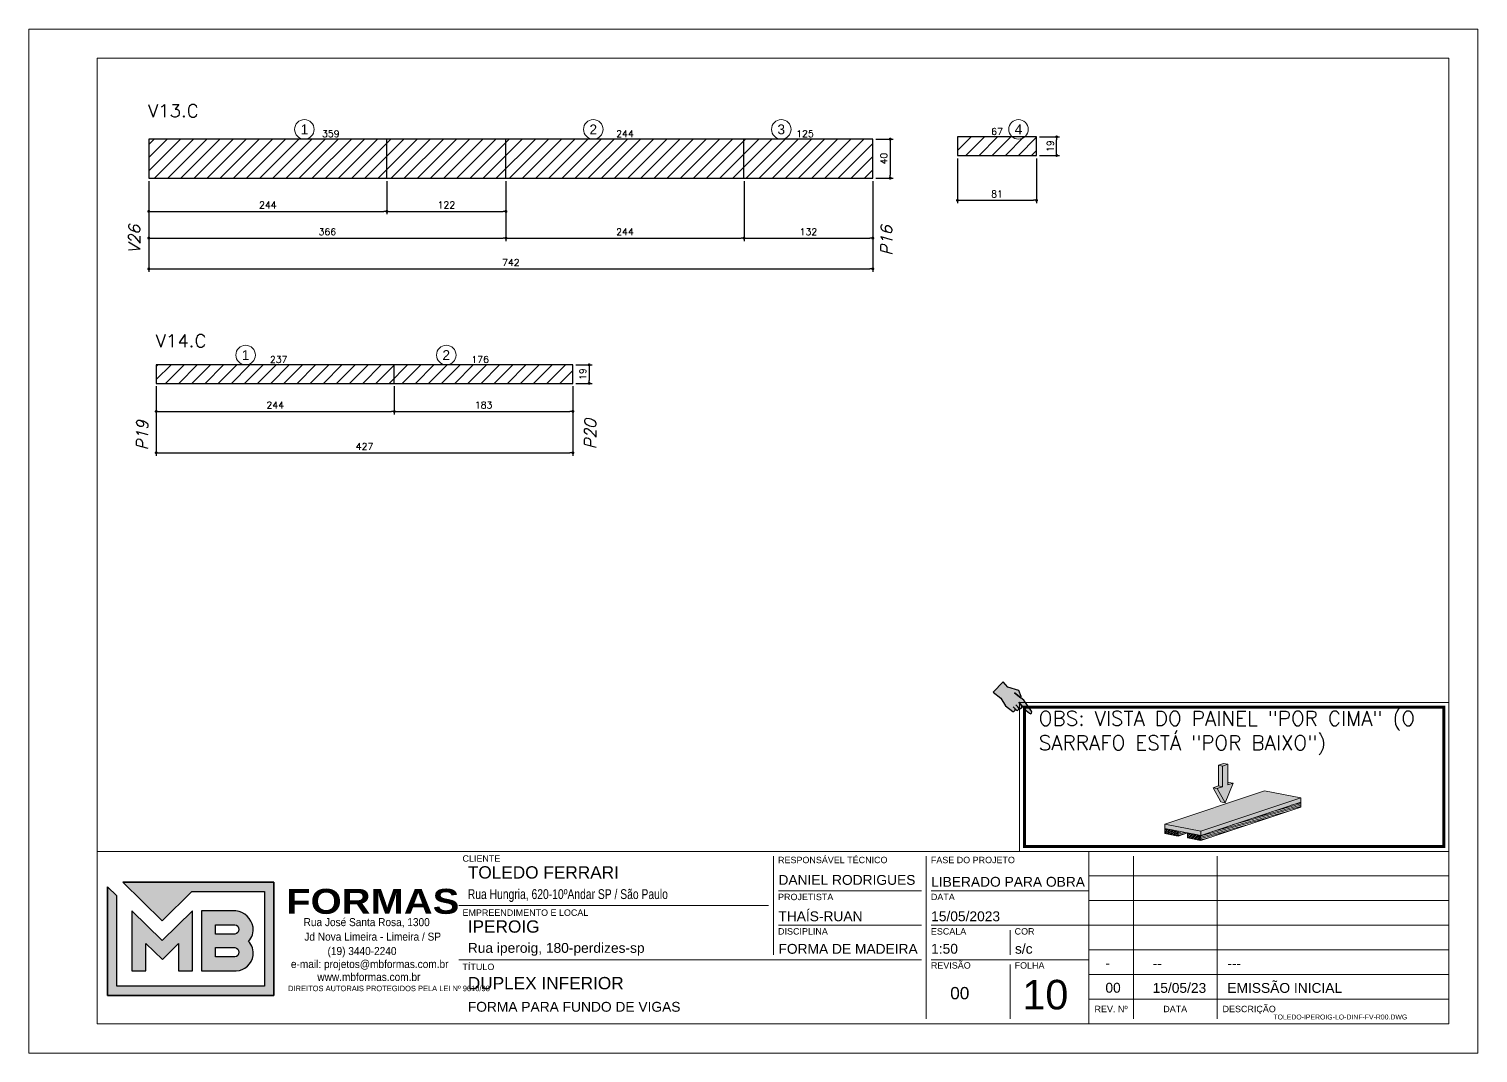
# Model space of a CAD drawing. Extents: x -20676 to 4767, y -817 to 14270.
# Drawn here: x -17506 to -16021, y 6382 to 7432 of the extents above; entities that cross this region are included whole.
import ezdxf
from ezdxf.enums import TextEntityAlignment as Align
from ezdxf.lldxf.tags import DXFTag

# ---------------------------------------------------------------- set-up
doc = ezdxf.new("R2010")
doc.units = 0
doc.header["$PDMODE"] = 2
doc.header["$PDSIZE"] = 10
doc.linetypes.add('CABLIN', pattern=[0.35, 0.25, -0.1])
doc.layers.get('0').update_dxf_attribs({"lineweight": 13})
doc.layers.get('Defpoints').update_dxf_attribs({"lineweight": 13})
for name, color, linetype, lineweight in [('contorno de painel', 7, 'Continuous', 13), ('cotas', 4, 'Continuous', 13), ('FOLHA MB', 7, 'Continuous', 13), ('HACHURACONCRETO', 7, 'Continuous', 13), ('REAPROVEITAMENTO', 1, 'Continuous', 13), ('Romaneio', 1, 'Continuous', 13), ('texto de viga', 7, 'Continuous', 13)]:
    doc.layers.add(name, color=color, linetype=linetype, lineweight=lineweight)
for name, color, linetype in [('Cota Sarrafo', 180, 'Continuous'), ('MB_LOGO', 254, 'Continuous'), ('Painéis', 200, 'Continuous'), ('REGUA-80', 111, 'Continuous'), ('TEXTO_GERAL', 7, 'Continuous'), ('va165-sec', 5, 'DASHED')]:
    doc.layers.add(name, color=color, linetype=linetype)
doc.styles.add('ARIAL', font='arial.ttf', dxfattribs={"oblique": 15, "height": 25})
doc.styles.add('MB_C01', font='arial.ttf', dxfattribs={"height": 1.3})
doc.styles.add('MB_C02', font='arial.ttf', dxfattribs={"height": 2})
doc.styles.add('MB_C03', font='arial.ttf', dxfattribs={"height": 2.5})
doc.styles.add('MB_C04', font='arial.ttf', dxfattribs={"height": 6})
doc.styles.add('MB_LOGO', font='ariblk.ttf', dxfattribs={"height": 75})
doc.styles.add('MB_TEXT', font='ARIALN.TTF', dxfattribs={"height": 10})
doc.styles.add('REGUA-120', font='ROMANS.shx', dxfattribs={"height": 15})
doc.styles.add('ROMANS', font='romans.shx')
tags = doc.linetypes.add('DASHED', pattern=[0.75, 0.5, -0.25]).pattern_tags.tags
tags[6:7] = [DXFTag(74, 4), DXFTag(75, 0), DXFTag(340, '0'), DXFTag(46, 1.0), DXFTag(50, 0.0), DXFTag(44, 0.0), DXFTag(45, 0.0)]
tags[4:5] = [DXFTag(74, 4), DXFTag(75, 0), DXFTag(340, '0'), DXFTag(46, 1.0), DXFTag(50, 0.0), DXFTag(44, 0.0), DXFTag(45, 0.0)]
doc.dimstyles.new('PAINEL', dxfattribs={"dimtxt": 7, "dimasz": 3, "dimexe": 3, "dimexo": 3, "dimgap": 3, "dimtad": 1, "dimdec": 1, "dimzin": 12, "dimdsep": 46, "dimtxsty": 'ROMANS', "dimblk": 'DOT', "dimcen": 0, "dimclrd": 4, "dimclre": 4, "dimclrt": 240, "dimadec": 1, "dimazin": 3, "dimtfac": 1, "dimtdec": 1, "dimtmove": 0, "dimatfit": 3, "dimfxl": 0, "dimtolj": 1, "dimtzin": 12, "dimarcsym": 0})
doc.dimstyles.new('projeto2', dxfattribs={"dimtxt": 7, "dimasz": 5, "dimexe": 1.25, "dimexo": 2.5, "dimgap": 2, "dimtad": 1, "dimdec": 1, "dimdsep": 46, "dimtxsty": 'ROMANS', "dimblk": 'OBLIQUE', "dimcen": 10, "dimdle": 1, "dimse1": 1, "dimse2": 1, "dimsd1": 1, "dimsd2": 1, "dimclrd": 256, "dimclre": 256, "dimclrt": 3, "dimadec": 0, "dimazin": 0, "dimtfac": 1, "dimtdec": 1, "dimtmove": 0, "dimatfit": 3, "dimldrblk": 'OBLIQUE', "dimfxl": 0, "dimlwd": -1, "dimlwe": -1, "dimarcsym": 0})

# ---------------------------------------------------------------- blocks, each defined once
blk = doc.blocks.new('LOGO2')
at = {"layer": 'MB_LOGO', "linetype": 'Continuous'}
h = blk.add_hatch(color=256, dxfattribs=at)
h.dxf.hatch_style = 1
h.set_gradient(color1=(242, 132, 69), color2=(247, 180, 141), rotation=90, tint=1)
h.paths.add_polyline_path([(7.48, 9.64), (10.45, 12.57), (17.71, 12.57), (17.71, 3.12), (2.97, 3.12), (2.97, 12.14), (2.04, 13.06), (2.04, 2.19), (18.64, 2.19), (18.64, 13.5), (3.56, 13.5)])
h = blk.add_hatch(color=256, dxfattribs=at)
h.dxf.hatch_style = 1
h.set_gradient(color1=(242, 132, 69), color2=(247, 180, 141), rotation=90, tint=1)
h.paths.add_polyline_path([(10.52, 4.64), (10.52, 10.66), (7.5, 7.68), (4.47, 10.66), (4.47, 4.64), (5.86, 4.64), (5.86, 7.4), (7.51, 5.78), (9.13, 7.37), (9.13, 4.64)])
h = blk.add_hatch(color=256, dxfattribs=at)
h.dxf.hatch_style = 1
h.set_gradient(color1=(242, 132, 69), color2=(247, 180, 141), rotation=90, tint=1)
h.paths.add_polyline_path([(11.42, 10.66), (11.42, 4.64), (14.89, 4.64, 0.350532), (16.57, 6.18, 0.219217), (16.12, 7.6, 0.21502), (16.57, 9.03, 0.319901), (14.85, 10.66)])
h.paths.add_polyline_path([(14.75, 8.33), (12.82, 8.33), (12.82, 9.26), (14.63, 9.26, -1)], flags=16)
h.paths.add_polyline_path([(14.75, 6.04), (12.82, 6.04), (12.82, 6.97), (14.63, 6.97, -1)], flags=16)
blk.add_lwpolyline([(3.56, 13.5), (18.64, 13.5), (18.64, 2.19), (2.04, 2.19), (2.04, 13.06)], dxfattribs=at)
at = {"layer": 'MB_LOGO', "color": 31, "linetype": 'Continuous', "true_color": 0xf7b48d}
for points in [[(10.45, 12.57), (17.71, 12.57), (17.71, 3.12), (2.97, 3.12), (2.97, 12.14), (2.04, 13.06), (2.04, 2.19), (18.64, 2.19), (18.64, 13.5), (3.56, 13.5), (7.48, 9.64)], [(4.47, 10.66), (4.47, 4.64), (5.86, 4.64), (5.86, 7.4), (7.51, 5.78), (9.13, 7.37), (9.13, 4.64), (10.52, 4.64), (10.52, 10.66), (7.5, 7.68)]]:
    blk.add_lwpolyline(points, close=True, dxfattribs=at)
for points in [[(16.57, 9.03, 0.319901), (14.85, 10.66), (11.42, 10.66), (11.42, 4.64), (14.89, 4.64, 0.350532), (16.57, 6.18, 0.219217), (16.12, 7.6, 0.21502)], [(12.82, 9.26), (14.75, 9.26, -0.880235), (14.75, 8.33), (12.82, 8.33)], [(12.82, 6.97), (14.75, 6.97, -0.880235), (14.75, 6.04), (12.82, 6.04)]]:
    blk.add_lwpolyline(points, format="xyb", close=True, dxfattribs=at)
at = {"layer": 'MB_LOGO', "color": 0, "linetype": 'Continuous', "style": 'MB_LOGO'}
blk.add_text('FORMAS', height=2.496, dxfattribs=at).set_placement((19.88, 10.35))
at = {"layer": 'MB_LOGO', "color": 0, "style": 'MB_TEXT', "width": 1.1}
for s, p in [('Rua José Santa Rosa, 1300', (21.62, 9.12)), ('Jd Nova Limeira - Limeira / SP', (21.69, 7.67)), ('(19) 3440-2240', (24.01, 6.23)), ('e-mail: projetos@mbformas.com.br', (20.35, 4.93)), ('www.mbformas.com.br', (22.99, 3.64))]:
    blk.add_text(s, height=0.7993, dxfattribs=at).set_placement(p)
at = {"layer": 'MB_LOGO', "color": 252, "style": 'MB_TEXT'}
blk.add_text('DIREITOS AUTORAIS PROTEGIDOS PELA LEI Nº 9610/98', height=0.546, dxfattribs=at).set_placement((20.07, 2.62))
blk = doc.blocks.new('A$Ceb89ac90')
at = {"color": 1}
for p, q in [((1086.3, 356.7), (70, 356.7)), ((1086.3, 356.7), (1086.3, 179.9)), ((1455, 356.7), (1086.3, 356.7)), ((763, 351.7), (763, 250.7)), ((919.6, 351.7), (919.6, 185)), ((1131.8, 185), (1131.8, 351.7)), ((1217.6, 351.7), (1217.6, 185)), ((1455, 331.5), (1086.3, 331.5)), ((914.6, 316.3), (768.1, 316.3)), ((1086.3, 316.3), (924.7, 316.3)), ((758, 301.2), (440.7, 301.2)), ((1455, 306.2), (1086.3, 306.2)), ((914.6, 281), (768.1, 281)), ((1086.3, 281), (924.7, 281)), ((1005.5, 275.9), (1005.5, 250.7)), ((1455, 281), (1086.3, 281)), ((1455, 255.7), (1086.3, 255.7)), ((914.6, 245.6), (440.7, 245.6)), ((1086.3, 245.6), (924.7, 245.6)), ((1005.5, 240.6), (1005.5, 185)), ((1455, 230.4), (1086.3, 230.4)), ((1455, 205.2), (1086.3, 205.2))]:
    blk.add_line(p, q, dxfattribs=at)
for points in [[(0, 1199.9), (0, 149.9), (1485, 149.9), (1485, 1199.9)], [(70, 1169.9), (70, 179.9), (1455, 179.9), (1455, 1169.9)]]:
    blk.add_lwpolyline(points, close=True, dxfattribs=at)
at = {"xscale": 10.25810868844649, "yscale": 10.25810868844649, "zscale": 10.25810868844649}
blk.add_blockref('LOGO2', (59.7, 186.5), dxfattribs=at)
at = {"color": 6, "style": 'MB_C01'}
for s, height, p in [('CLIENTE', 6.57, (444.3, 346.1)), ('RESPONSÁVEL TÉCNICO', 6.566, (767.7, 344.6)), ('FASE DO PROJETO', 6.566, (924.3, 344.6)), ('PROJETISTA', 6.57, (767.7, 306.7)), ('DATA', 6.57, (924.3, 306.7)), ('EMPREENDIMENTO E LOCAL', 6.566, (444.3, 290.6)), ('DISCIPLINA', 6.57, (767.7, 271.4)), ('ESCALA', 6.57, (924.3, 271.4)), ('COR', 6.57, (1010.1, 271.4)), ('TÍTULO', 6.57, (444.3, 235)), ('REVISÃO', 6.57, (924.3, 236.5)), ('FOLHA', 6.57, (1010.1, 236.5))]:
    blk.add_text(s, height=height, dxfattribs=at).set_placement(p)
at = {"color": 5, "style": 'MB_C02'}
for s, p in [('DANIEL RODRIGUES', (768.1, 322.4)), ('FORMA DE MADEIRA', (768.1, 251.7))]:
    blk.add_text(s, height=10.102, dxfattribs=at).set_placement(p)
at = {"color": 6, "style": 'MB_C01'}
for s, p in [('REV. Nº', (1109, 195.1)), ('DATA', (1174.7, 195.1)), ('DESCRIÇÃO', (1250.5, 195.1))]:
    blk.add_text(s, height=6.57, dxfattribs=at).set_placement(p, align=Align.MIDDLE_CENTER)
at = {"insert": (1275.3, 189.4), "char_height": 5.051, "width": 210.818, "attachment_point": 1, "style": 'MB_C04'}
blk.add_mtext('TOLEDO-IPEROIG-LO-DINF-FV-R00.DWG', dxfattribs=at)
at = {"color": 5}
for tag, p, height, style in [('CLIENTE', (449.7, 328.8), 12.6, 'MB_C03'), ('REV_05', (1103.1, 338.1), 10.1, 'MB_C02'), ('DATA_REV_05', (1151.5, 337.9), 10.1, 'MB_C02'), ('INFO_REV_05', (1228.1, 337.9), 10.1, 'MB_C02'), ('FASE', (924.6, 320.5), 10.1, 'MB_C02'), ('REV_04', (1103.1, 312.8), 10.1, 'MB_C02'), ('DATA_REV_04', (1151.5, 312.7), 10.1, 'MB_C02'), ('INFO_REV_04', (1228.1, 312.7), 10.1, 'MB_C02'), ('REV_03', (1103.1, 287.6), 10.1, 'MB_C02'), ('DATA_REV_03', (1151.5, 287.4), 10.1, 'MB_C02'), ('INFO_REV_03', (1228.1, 287.4), 10.1, 'MB_C02'), ('OBRA', (449.7, 273.3), 12.6, 'MB_C03'), ('PROJETISTA', (768, 285.1), 10.1, 'MB_C02'), ('DATA', (924.6, 285.1), 10.1, 'MB_C02'), ('REV_02', (1103.1, 262.3), 10.1, 'MB_C02'), ('DATA_REV_02', (1151.5, 262.1), 10.1, 'MB_C02'), ('INFO_REV_02', (1228.1, 262.1), 10.1, 'MB_C02'), ('ESC', (924.6, 251.8), 10.1, 'MB_C02'), ('COR', (1010.5, 251.8), 10.1, 'MB_C02'), ('REV_01', (1103.1, 237.1), 10.1, 'MB_C02'), ('DATA_REV_01', (1151.5, 236.9), 10.1, 'MB_C02'), ('INFO_REV_01', (1228.1, 236.9), 10.1, 'MB_C02'), ('PAVIMENTO', (449.7, 215.3), 12.6, 'MB_C03'), ('FL', (1018.1, 194.7), 30.3, 'MB_C04'), ('EMISSÃO_INICIAL', (1228.1, 211.6), 10.1, 'MB_C02'), ('REV', (944.1, 205), 12.6, 'MB_C03'), ('REV_00', (1103.1, 211.8), 10.1, 'MB_C02'), ('DATA_REV_00', (1151.5, 211.6), 10.1, 'MB_C02')]:
    blk.add_attdef(tag, p, '', height=height, dxfattribs=dict(at, style=style))
at = {"color": 6, "style": 'MB_C02'}
for tag, p in [('ENDEREÇO_CLIENTE', (449.7, 307.8)), ('ENDEREÇO_OBRA', (449.7, 252.7)), ('TIPO_DE_PROJETO', (449.7, 192.3))]:
    blk.add_attdef(tag, p, '', height=10.1, dxfattribs=at)
blk = doc.blocks.new('INDICADOR')
at = {"layer": 'va165-sec', "ltscale": 100}
blk.add_hatch(color=61, dxfattribs=at).paths.add_polyline_path([(-59.7, -24.5), (-37.5, -24.3), (-35.4, -22.8), (-34.7, -18.5), (-36.9, -15.9), (-32.1, -16.5), (-29.9, -15.1), (-29.3, -11.2), (-31.5, -8.9), (-29.5, -9.3), (-27.5, -7.7), (-26.6, -3.4), (-28.9, -0.4), (-18.5, -2.8), (-3.7, -3.1), (-0.7, -1.9), (0, 0), (-1.3, 2.8), (-2.9, 3.5), (-33.7, 13.2), (-42.6, 13.1), (-44, 16), (-56.7, 23.9), (-82.1, 13.8), (-99.5, 16.7), (-102.1, -17), (-79.1, -17.5)])
at = {"layer": 'REGUA-80', "color": 1}
blk.add_lwpolyline([(-102.1, -17), (-79.1, -17.5), (-59.7, -24.5), (-37.5, -24.3), (-35.4, -22.8), (-34.7, -18.5), (-36.9, -15.9), (-43.1, -15.1), (-32.1, -16.5), (-29.9, -15.1), (-29.3, -11.2), (-31.5, -8.9), (-41.5, -7), (-29.5, -9.3), (-27.5, -7.7), (-26.6, -3.4), (-28.9, -0.4), (-39.8, 2.2), (-18.5, -2.8), (-3.7, -3.1), (-0.7, -1.9), (0, 0), (-1.3, 2.8), (-2.9, 3.5), (-33.7, 13.2), (-42.6, 13.1), (-61.9, 12.9), (-42.6, 13.1), (-44, 16), (-56.7, 23.9), (-82.1, 13.8), (-99.5, 16.7), (-102.1, -17)], dxfattribs=at)
blk = doc.blocks.new('DEDADA')
at = {"linetype": 'Continuous', "ltscale": 100, "xscale": 0.5000000000004939, "yscale": 0.5000000000004939, "zscale": 0.5000000000004939, "rotation": 321.5463332659798}
blk.add_blockref('INDICADOR', (63.1, 17), dxfattribs=at)
blk = doc.blocks.new('FDSFSDFSDF')
at = {"layer": 'HACHURACONCRETO'}
h = blk.add_hatch(color=1, dxfattribs=at)
h.dxf.hatch_style = 1
h.paths.add_polyline_path([(-20956.4, 7327.5), (-20960.7, 7328.3), (-20960.7, 7307.2), (-20956.4, 7306.3)], flags=17)
h.paths.add_polyline_path([(-20951, 7329.3), (-20956.4, 7327.5), (-20956.4, 7306.3), (-20961.8, 7304.5), (-20953.7, 7289.8), (-20945.6, 7310), (-20951, 7308.2)])
h.paths.add_polyline_path([(-20961.8, 7304.5), (-20966.1, 7305.3), (-20958, 7290.7), (-20953.7, 7289.8)])
h.paths.add_polyline_path([(-20956.4, 7306.3), (-20960.7, 7307.2), (-20966.1, 7305.3), (-20961.8, 7304.5)])
h.paths.add_polyline_path([(-20945.6, 7310), (-20949.9, 7310.8), (-20951, 7310.4), (-20951, 7308.2)], flags=17)
h.paths.add_polyline_path([(-20951, 7329.3), (-20955.3, 7330.1), (-20960.7, 7328.3), (-20956.4, 7327.5)])
h = blk.add_hatch(color=253, dxfattribs=at)
h.dxf.hatch_style = 1
h.paths.add_polyline_path([(-20876.3, 7294.9), (-20913.5, 7302), (-21015.7, 7267.8), (-20978.5, 7260.6)])
h.paths.add_polyline_path([(-21015.7, 7267.8), (-21015.7, 7263.5), (-20978.5, 7256.4), (-20978.5, 7260.6)])
h.paths.add_polyline_path([(-20876.3, 7290.6), (-20876.3, 7294.9), (-20978.5, 7260.6), (-20978.5, 7256.4)])
h = blk.add_hatch(dxfattribs=at)
h.set_pattern_fill('ANSI31', color=252, scale=0.409149, angle=150)
h.set_pattern_definition([(195, (7609.989, -2957.4306), (0.336218163, -1.254783266), [])])
h.paths.add_polyline_path([(-20992.2, 7258.9), (-20992.2, 7259), (-21002, 7260.9), (-21002, 7255.6)])
h.paths.add_polyline_path([(-20876.3, 7285.4), (-20876.3, 7290.6), (-20978.5, 7256.4), (-20978.5, 7251.1)])
h = blk.add_hatch(dxfattribs=at)
h.set_pattern_fill('ANSI31', color=252, scale=0.409149)
h.set_pattern_definition([(45, (7609.989, -2957.4306), (-0.918565103, 0.918565103), [])])
h.paths.add_polyline_path([(-21002, 7260.9), (-21015.7, 7263.5), (-21015.7, 7258.3), (-21002, 7255.6)])
h.paths.add_polyline_path([(-20978.5, 7256.4), (-20992.2, 7259), (-20992.2, 7253.8), (-20978.5, 7251.1)])
at = {"color": 0, "linetype": 'Continuous', "lineweight": 0, "extrusion": (5.55112e-17, 0.967349, 0.253449)}
for p, q in [((-20960.7, 7328.3), (-20955.3, 7330.1)), ((-20956.4, 7327.5), (-20960.7, 7328.3)), ((-20960.7, 7307.2), (-20960.7, 7328.3)), ((-20951, 7329.3), (-20956.4, 7327.5)), ((-20956.4, 7327.5), (-20956.4, 7306.3)), ((-20951, 7329.3), (-20955.3, 7330.1)), ((-20951, 7308.2), (-20951, 7329.3)), ((-20966.1, 7305.3), (-20960.7, 7307.2)), ((-20956.4, 7306.3), (-20961.8, 7304.5)), ((-20956.4, 7306.3), (-20960.7, 7307.2)), ((-20953.7, 7289.8), (-20945.6, 7310)), ((-20951, 7310.4), (-20949.9, 7310.8)), ((-20945.6, 7310), (-20951, 7308.2)), ((-20945.6, 7310), (-20949.9, 7310.8)), ((-20913.5, 7302), (-21015.7, 7267.8)), ((-20978.5, 7260.6), (-20876.3, 7294.9)), ((-20961.8, 7304.5), (-20966.1, 7305.3)), ((-20958, 7290.7), (-20966.1, 7305.3)), ((-20961.8, 7304.5), (-20953.7, 7289.8)), ((-20876.3, 7294.9), (-20913.5, 7302)), ((-20876.3, 7290.6), (-20876.3, 7294.9)), ((-20876.3, 7290.6), (-20978.5, 7256.4)), ((-20876.3, 7290.6), (-20978.5, 7256.4)), ((-20876.3, 7285.4), (-20978.5, 7251.1)), ((-20953.7, 7289.8), (-20958, 7290.7)), ((-20876.3, 7290.6), (-20876.3, 7285.4)), ((-21015.7, 7267.8), (-20978.5, 7260.6)), ((-21015.7, 7263.5), (-21015.7, 7267.8)), ((-21015.7, 7263.5), (-21015.7, 7258.3)), ((-21015.7, 7263.5), (-21002, 7260.9)), ((-20978.5, 7256.4), (-21015.7, 7263.5)), ((-21002, 7255.6), (-21015.7, 7258.3)), ((-21002, 7260.9), (-21002, 7255.6)), ((-20992.2, 7258.9), (-21002, 7255.6)), ((-20978.5, 7256.4), (-20992.2, 7259)), ((-20992.2, 7259), (-20992.2, 7253.8)), ((-20978.5, 7251.1), (-20992.2, 7253.8)), ((-20978.5, 7256.4), (-20978.5, 7260.6)), ((-20978.5, 7256.4), (-20978.5, 7251.1))]:
    blk.add_line(p, q, dxfattribs=at)
blk.add_lwpolyline([(-21164.5, 7392.8), (-20724.6, 7392.8), (-20724.6, 7240), (-21164.5, 7240)], close=True)
at = {"const_width": 3}
blk.add_lwpolyline([(-21159.5, 7387.8), (-20729.6, 7387.8), (-20729.6, 7245), (-21159.5, 7245)], close=True, dxfattribs=at)
at = {"lineweight": 5, "xscale": 0.8622490710097133, "yscale": 0.8622490710097133, "zscale": 0.2874163570032379}
blk.add_blockref('DEDADA', (-21206.7, 7367), dxfattribs=at)
at = {"layer": 'contorno de painel', "linetype": 'CABLIN', "insert": (-21144.8, 7383.9), "char_height": 15, "attachment_point": 1, "style": 'ROMANS'}
blk.add_mtext_dynamic_manual_height_columns('OBS: VISTA DO PAINEL "POR CIMA" (O SARRAFO ESTÁ "POR BAIXO")', width=429.807, gutter_width=45, heights=[0], dxfattribs=at)
blk = doc.blocks.new('_Dot')
at = {"color": 0, "linetype": 'ByBlock', "lineweight": -2}
blk.add_line((-0.5, 0), (-1, 0), dxfattribs=at)
at = {"color": 0, "linetype": 'ByBlock', "const_width": 0.5}
blk.add_lwpolyline([(-0.25, 0, 1), (0.25, 0, 1)], format="xyb", close=True, dxfattribs=at)
blk = doc.blocks.new('*D1758')
at = {"layer": 'cotas', "color": 4, "lineweight": -2, "transparency": 16777216}
for p, q in [((-17383.6, 7276.3), (-17383.6, 7183.3)), ((-16641.6, 7276.3), (-16641.6, 7183.3)), ((-17380.6, 7186.3), (-16644.6, 7186.3))]:
    blk.add_line(p, q, dxfattribs=at)
at = {"layer": 'Defpoints', "color": 0, "transparency": 16777216}
for p in [(-17383.6, 7279.3), (-16641.6, 7279.3), (-16641.6, 7186.3)]:
    blk.add_point(p, dxfattribs=at)
at = {"layer": 'cotas', "color": 4, "lineweight": -2, "transparency": 16777216, "xscale": 3, "yscale": 3, "zscale": 3, "rotation": 180}
blk.add_blockref('_Dot', (-17383.6, 7186.3), dxfattribs=at)
at = {"layer": 'cotas', "color": 4, "lineweight": -2, "transparency": 16777216, "xscale": 3, "yscale": 3, "zscale": 3}
blk.add_blockref('_Dot', (-16641.6, 7186.3), dxfattribs=at)
at = {"layer": 'cotas', "color": 240, "transparency": 16777216, "insert": (-17012.6, 7192.8), "char_height": 7, "attachment_point": 5, "style": 'ROMANS'}
blk.add_mtext('\\A1;742', dxfattribs=at)
blk = doc.blocks.new('*D1759')
at = {"layer": 'cotas', "color": 4, "lineweight": -2, "transparency": 16777216}
for p, q in [((-16638.6, 7319.3), (-16620.8, 7319.3)), ((-16623.8, 7316.3), (-16623.8, 7282.3)), ((-16638.6, 7279.3), (-16620.8, 7279.3))]:
    blk.add_line(p, q, dxfattribs=at)
at = {"layer": 'Defpoints', "color": 0, "transparency": 16777216}
for p in [(-16641.6, 7319.3), (-16641.6, 7279.3), (-16623.8, 7279.3)]:
    blk.add_point(p, dxfattribs=at)
at = {"layer": 'cotas', "color": 4, "lineweight": -2, "transparency": 16777216, "xscale": 3, "yscale": 3, "zscale": 3}
for p, rotation in [((-16623.8, 7319.3), 90), ((-16623.8, 7279.3), 270)]:
    blk.add_blockref('_Dot', p, dxfattribs=dict(at, rotation=rotation))
at = {"layer": 'cotas', "color": 240, "transparency": 16777216, "insert": (-16630.3, 7299.3), "char_height": 7, "attachment_point": 5, "rotation": 90, "style": 'ROMANS'}
blk.add_mtext('\\A1;40', dxfattribs=at)
blk = doc.blocks.new('*D1760')
at = {"layer": 'cotas', "color": 4, "lineweight": -2, "transparency": 16777216}
for p, q in [((-17383.6, 7276.3), (-17383.6, 7242.2)), ((-17139.6, 7276.3), (-17139.6, 7242.2)), ((-17380.6, 7245.2), (-17142.6, 7245.2))]:
    blk.add_line(p, q, dxfattribs=at)
at = {"layer": 'Defpoints', "color": 0, "transparency": 16777216}
for p in [(-17383.6, 7279.3), (-17139.6, 7279.3), (-17139.6, 7245.2)]:
    blk.add_point(p, dxfattribs=at)
at = {"layer": 'cotas', "color": 4, "lineweight": -2, "transparency": 16777216, "xscale": 3, "yscale": 3, "zscale": 3, "rotation": 180}
blk.add_blockref('_Dot', (-17383.6, 7245.2), dxfattribs=at)
at = {"layer": 'cotas', "color": 4, "lineweight": -2, "transparency": 16777216, "xscale": 3, "yscale": 3, "zscale": 3}
blk.add_blockref('_Dot', (-17139.6, 7245.2), dxfattribs=at)
at = {"layer": 'cotas', "color": 240, "transparency": 16777216, "insert": (-17261.6, 7251.7), "char_height": 7, "attachment_point": 5, "style": 'ROMANS'}
blk.add_mtext('\\A1;244', dxfattribs=at)
blk = doc.blocks.new('*D1761')
at = {"layer": 'cotas', "color": 4, "lineweight": -2, "transparency": 16777216}
for p, q in [((-17139.6, 7276.3), (-17139.6, 7242.2)), ((-17017.6, 7276.3), (-17017.6, 7242.2)), ((-17136.6, 7245.2), (-17020.6, 7245.2))]:
    blk.add_line(p, q, dxfattribs=at)
at = {"layer": 'Defpoints', "color": 0, "transparency": 16777216}
for p in [(-17139.6, 7279.3), (-17017.6, 7279.3), (-17017.6, 7245.2)]:
    blk.add_point(p, dxfattribs=at)
at = {"layer": 'cotas', "color": 4, "lineweight": -2, "transparency": 16777216, "xscale": 3, "yscale": 3, "zscale": 3, "rotation": 180}
blk.add_blockref('_Dot', (-17139.6, 7245.2), dxfattribs=at)
at = {"layer": 'cotas', "color": 4, "lineweight": -2, "transparency": 16777216, "xscale": 3, "yscale": 3, "zscale": 3}
blk.add_blockref('_Dot', (-17017.6, 7245.2), dxfattribs=at)
at = {"layer": 'cotas', "color": 240, "transparency": 16777216, "insert": (-17078.6, 7251.7), "char_height": 7, "attachment_point": 5, "style": 'ROMANS'}
blk.add_mtext('\\A1;122', dxfattribs=at)
blk = doc.blocks.new('*D1762')
at = {"layer": 'cotas', "color": 4, "lineweight": -2, "transparency": 16777216}
for p, q in [((-17017.6, 7276.3), (-17017.6, 7214.8)), ((-16773.6, 7276.3), (-16773.6, 7214.8)), ((-17014.6, 7217.8), (-16776.6, 7217.8))]:
    blk.add_line(p, q, dxfattribs=at)
at = {"layer": 'Defpoints', "color": 0, "transparency": 16777216}
for p in [(-17017.6, 7279.3), (-16773.6, 7279.3), (-16773.6, 7217.8)]:
    blk.add_point(p, dxfattribs=at)
at = {"layer": 'cotas', "color": 4, "lineweight": -2, "transparency": 16777216, "xscale": 3, "yscale": 3, "zscale": 3, "rotation": 180}
blk.add_blockref('_Dot', (-17017.6, 7217.8), dxfattribs=at)
at = {"layer": 'cotas', "color": 4, "lineweight": -2, "transparency": 16777216, "xscale": 3, "yscale": 3, "zscale": 3}
blk.add_blockref('_Dot', (-16773.6, 7217.8), dxfattribs=at)
at = {"layer": 'cotas', "color": 240, "transparency": 16777216, "insert": (-16895.6, 7224.3), "char_height": 7, "attachment_point": 5, "style": 'ROMANS'}
blk.add_mtext('\\A1;244', dxfattribs=at)
blk = doc.blocks.new('*D1763')
at = {"layer": 'cotas', "color": 4, "lineweight": -2, "transparency": 16777216}
for p, q in [((-16773.6, 7276.3), (-16773.6, 7214.8)), ((-16641.6, 7276.3), (-16641.6, 7214.8)), ((-16770.6, 7217.8), (-16644.6, 7217.8))]:
    blk.add_line(p, q, dxfattribs=at)
at = {"layer": 'Defpoints', "color": 0, "transparency": 16777216}
for p in [(-16773.6, 7279.3), (-16641.6, 7279.3), (-16641.6, 7217.8)]:
    blk.add_point(p, dxfattribs=at)
at = {"layer": 'cotas', "color": 4, "lineweight": -2, "transparency": 16777216, "xscale": 3, "yscale": 3, "zscale": 3, "rotation": 180}
blk.add_blockref('_Dot', (-16773.6, 7217.8), dxfattribs=at)
at = {"layer": 'cotas', "color": 4, "lineweight": -2, "transparency": 16777216, "xscale": 3, "yscale": 3, "zscale": 3}
blk.add_blockref('_Dot', (-16641.6, 7217.8), dxfattribs=at)
at = {"layer": 'cotas', "color": 240, "transparency": 16777216, "insert": (-16707.6, 7224.3), "char_height": 7, "attachment_point": 5, "style": 'ROMANS'}
blk.add_mtext('\\A1;132', dxfattribs=at)
blk = doc.blocks.new('*D1764')
at = {"layer": 'cotas', "color": 4, "lineweight": -2, "transparency": 16777216}
for p, q in [((-17383.6, 7276.3), (-17383.6, 7214.8)), ((-17017.6, 7276.3), (-17017.6, 7214.8)), ((-17380.6, 7217.8), (-17020.6, 7217.8))]:
    blk.add_line(p, q, dxfattribs=at)
at = {"layer": 'Defpoints', "color": 0, "transparency": 16777216}
for p in [(-17383.6, 7279.3), (-17017.6, 7279.3), (-17017.6, 7217.8)]:
    blk.add_point(p, dxfattribs=at)
at = {"layer": 'cotas', "color": 4, "lineweight": -2, "transparency": 16777216, "xscale": 3, "yscale": 3, "zscale": 3, "rotation": 180}
blk.add_blockref('_Dot', (-17383.6, 7217.8), dxfattribs=at)
at = {"layer": 'cotas', "color": 4, "lineweight": -2, "transparency": 16777216, "xscale": 3, "yscale": 3, "zscale": 3}
blk.add_blockref('_Dot', (-17017.6, 7217.8), dxfattribs=at)
at = {"layer": 'cotas', "color": 240, "transparency": 16777216, "insert": (-17200.6, 7224.3), "char_height": 7, "attachment_point": 5, "style": 'ROMANS'}
blk.add_mtext('\\A1;366', dxfattribs=at)
blk = doc.blocks.new('*D1765')
at = {"layer": 'Defpoints', "color": 0, "transparency": 16777216}
for p in [(-17376.6, 7319.3), (-17017.6, 7319.3), (-17017.6, 7319.3)]:
    blk.add_point(p, dxfattribs=at)
at = {"layer": 'Cota Sarrafo', "color": 3, "transparency": 16777216, "insert": (-17197.1, 7324.8), "char_height": 7, "attachment_point": 5, "style": 'ROMANS'}
blk.add_mtext('359', dxfattribs=at)
blk = doc.blocks.new('_OBLIQUE')
at = {"color": 0, "linetype": 'ByBlock', "lineweight": -2}
for p, q in [((0, 0), (-1, 0)), ((-0.5, -0.5), (0.5, 0.5))]:
    blk.add_line(p, q, dxfattribs=at)
blk = doc.blocks.new('*D1766')
at = {"layer": 'Defpoints', "color": 0, "transparency": 16777216}
for p in [(-17017.6, 7319.3), (-16773.6, 7319.3), (-16773.6, 7319.3)]:
    blk.add_point(p, dxfattribs=at)
at = {"layer": 'Cota Sarrafo', "color": 3, "transparency": 16777216, "insert": (-16895.6, 7324.8), "char_height": 7, "attachment_point": 5, "style": 'ROMANS'}
blk.add_mtext('244', dxfattribs=at)
blk = doc.blocks.new('*D1767')
at = {"layer": 'Defpoints', "color": 0, "transparency": 16777216}
for p in [(-16773.6, 7319.3), (-16648.6, 7319.3), (-16648.6, 7319.3)]:
    blk.add_point(p, dxfattribs=at)
at = {"layer": 'Cota Sarrafo', "color": 3, "transparency": 16777216, "insert": (-16711.1, 7324.8), "char_height": 7, "attachment_point": 5, "style": 'ROMANS'}
blk.add_mtext('125', dxfattribs=at)
blk = doc.blocks.new('*D1768')
at = {"layer": 'Defpoints', "color": 0, "transparency": 16777216}
for p in [(-16554.8, 7302.6), (-16473.8, 7302.6), (-16473.8, 7256.6)]:
    blk.add_point(p, dxfattribs=at)
at = {"layer": 'Painéis', "color": 4, "lineweight": -2, "transparency": 16777216}
for p, q in [((-16554.8, 7299.6), (-16554.8, 7253.6)), ((-16473.8, 7299.6), (-16473.8, 7253.6)), ((-16551.8, 7256.6), (-16476.8, 7256.6))]:
    blk.add_line(p, q, dxfattribs=at)
at = {"layer": 'Painéis', "color": 4, "lineweight": -2, "transparency": 16777216, "xscale": 3, "yscale": 3, "zscale": 3, "rotation": 180}
blk.add_blockref('_Dot', (-16554.8, 7256.6), dxfattribs=at)
at = {"layer": 'Painéis', "color": 4, "lineweight": -2, "transparency": 16777216, "xscale": 3, "yscale": 3, "zscale": 3}
blk.add_blockref('_Dot', (-16473.8, 7256.6), dxfattribs=at)
at = {"layer": 'Painéis', "color": 240, "transparency": 16777216, "insert": (-16514.3, 7263.1), "char_height": 7, "attachment_point": 5, "style": 'ROMANS'}
blk.add_mtext('\\A1;81', dxfattribs=at)
blk = doc.blocks.new('*D1769')
at = {"layer": 'Defpoints', "color": 0, "transparency": 16777216}
for p in [(-16473.8, 7321.6), (-16453.2, 7321.6), (-16473.8, 7302.6)]:
    blk.add_point(p, dxfattribs=at)
at = {"layer": 'Painéis', "color": 4, "lineweight": -2, "transparency": 16777216}
for p, q in [((-16470.8, 7321.6), (-16450.2, 7321.6)), ((-16453.2, 7305.6), (-16453.2, 7318.6)), ((-16470.8, 7302.6), (-16450.2, 7302.6))]:
    blk.add_line(p, q, dxfattribs=at)
at = {"layer": 'Painéis', "color": 4, "lineweight": -2, "transparency": 16777216, "xscale": 3, "yscale": 3, "zscale": 3}
for p, rotation in [((-16453.2, 7321.6), 90), ((-16453.2, 7302.6), 270)]:
    blk.add_blockref('_Dot', p, dxfattribs=dict(at, rotation=rotation))
at = {"layer": 'Painéis', "color": 240, "transparency": 16777216, "insert": (-16459.7, 7312.1), "char_height": 7, "attachment_point": 5, "rotation": 90, "style": 'ROMANS'}
blk.add_mtext('\\A1;19', dxfattribs=at)
blk = doc.blocks.new('*D1770')
at = {"layer": 'Defpoints', "color": 0, "transparency": 16777216}
for p in [(-16547.8, 7321.6), (-16480.8, 7321.6), (-16480.8, 7321.6)]:
    blk.add_point(p, dxfattribs=at)
at = {"layer": 'Cota Sarrafo', "color": 3, "transparency": 16777216, "insert": (-16514.3, 7327.1), "char_height": 7, "attachment_point": 5, "style": 'ROMANS'}
blk.add_mtext('67', dxfattribs=at)
blk = doc.blocks.new('*D1771')
at = {"layer": 'cotas', "color": 4, "lineweight": -2, "transparency": 16777216}
for p, q in [((-17376, 7065.9), (-17376, 6994.7)), ((-16949, 7065.9), (-16949, 6994.7)), ((-17373, 6997.7), (-16952, 6997.7))]:
    blk.add_line(p, q, dxfattribs=at)
at = {"layer": 'Defpoints', "color": 0, "transparency": 16777216}
for p in [(-17376, 7068.9), (-16949, 7068.9), (-16949, 6997.7)]:
    blk.add_point(p, dxfattribs=at)
at = {"layer": 'cotas', "color": 4, "lineweight": -2, "transparency": 16777216, "xscale": 3, "yscale": 3, "zscale": 3, "rotation": 180}
blk.add_blockref('_Dot', (-17376, 6997.7), dxfattribs=at)
at = {"layer": 'cotas', "color": 4, "lineweight": -2, "transparency": 16777216, "xscale": 3, "yscale": 3, "zscale": 3}
blk.add_blockref('_Dot', (-16949, 6997.7), dxfattribs=at)
at = {"layer": 'cotas', "color": 240, "transparency": 16777216, "insert": (-17162.5, 7004.2), "char_height": 7, "attachment_point": 5, "style": 'ROMANS'}
blk.add_mtext('\\A1;427', dxfattribs=at)
blk = doc.blocks.new('*D1772')
at = {"layer": 'cotas', "color": 4, "lineweight": -2, "transparency": 16777216}
for p, q in [((-16946, 7087.9), (-16929.3, 7087.9)), ((-16932.3, 7084.9), (-16932.3, 7071.9)), ((-16946, 7068.9), (-16929.3, 7068.9))]:
    blk.add_line(p, q, dxfattribs=at)
at = {"layer": 'Defpoints', "color": 0, "transparency": 16777216}
for p in [(-16949, 7087.9), (-16949, 7068.9), (-16932.3, 7068.9)]:
    blk.add_point(p, dxfattribs=at)
at = {"layer": 'cotas', "color": 4, "lineweight": -2, "transparency": 16777216, "xscale": 3, "yscale": 3, "zscale": 3}
for p, rotation in [((-16932.3, 7087.9), 90), ((-16932.3, 7068.9), 270)]:
    blk.add_blockref('_Dot', p, dxfattribs=dict(at, rotation=rotation))
at = {"layer": 'cotas', "color": 240, "transparency": 16777216, "insert": (-16938.8, 7078.4), "char_height": 7, "attachment_point": 5, "rotation": 90, "style": 'ROMANS'}
blk.add_mtext('\\A1;19', dxfattribs=at)
blk = doc.blocks.new('*D1773')
at = {"layer": 'cotas', "color": 4, "lineweight": -2, "transparency": 16777216}
for p, q in [((-17376, 7065.9), (-17376, 7037.1)), ((-17132, 7065.9), (-17132, 7037.1)), ((-17373, 7040.1), (-17135, 7040.1))]:
    blk.add_line(p, q, dxfattribs=at)
at = {"layer": 'Defpoints', "color": 0, "transparency": 16777216}
for p in [(-17376, 7068.9), (-17132, 7068.9), (-17132, 7040.1)]:
    blk.add_point(p, dxfattribs=at)
at = {"layer": 'cotas', "color": 4, "lineweight": -2, "transparency": 16777216, "xscale": 3, "yscale": 3, "zscale": 3, "rotation": 180}
blk.add_blockref('_Dot', (-17376, 7040.1), dxfattribs=at)
at = {"layer": 'cotas', "color": 4, "lineweight": -2, "transparency": 16777216, "xscale": 3, "yscale": 3, "zscale": 3}
blk.add_blockref('_Dot', (-17132, 7040.1), dxfattribs=at)
at = {"layer": 'cotas', "color": 240, "transparency": 16777216, "insert": (-17254, 7046.6), "char_height": 7, "attachment_point": 5, "style": 'ROMANS'}
blk.add_mtext('\\A1;244', dxfattribs=at)
blk = doc.blocks.new('*D1774')
at = {"layer": 'cotas', "color": 4, "lineweight": -2, "transparency": 16777216}
for p, q in [((-17132, 7065.9), (-17132, 7037.1)), ((-16949, 7065.9), (-16949, 7037.1)), ((-17129, 7040.1), (-16952, 7040.1))]:
    blk.add_line(p, q, dxfattribs=at)
at = {"layer": 'Defpoints', "color": 0, "transparency": 16777216}
for p in [(-17132, 7068.9), (-16949, 7068.9), (-16949, 7040.1)]:
    blk.add_point(p, dxfattribs=at)
at = {"layer": 'cotas', "color": 4, "lineweight": -2, "transparency": 16777216, "xscale": 3, "yscale": 3, "zscale": 3, "rotation": 180}
blk.add_blockref('_Dot', (-17132, 7040.1), dxfattribs=at)
at = {"layer": 'cotas', "color": 4, "lineweight": -2, "transparency": 16777216, "xscale": 3, "yscale": 3, "zscale": 3}
blk.add_blockref('_Dot', (-16949, 7040.1), dxfattribs=at)
at = {"layer": 'cotas', "color": 240, "transparency": 16777216, "insert": (-17040.5, 7046.6), "char_height": 7, "attachment_point": 5, "style": 'ROMANS'}
blk.add_mtext('\\A1;183', dxfattribs=at)
blk = doc.blocks.new('*D1775')
at = {"layer": 'Defpoints', "color": 0, "transparency": 16777216}
for p in [(-17369, 7087.9), (-17132, 7087.9), (-17132, 7087.9)]:
    blk.add_point(p, dxfattribs=at)
at = {"layer": 'Cota Sarrafo', "color": 3, "transparency": 16777216, "insert": (-17250.5, 7093.4), "char_height": 7, "attachment_point": 5, "style": 'ROMANS'}
blk.add_mtext('237', dxfattribs=at)
blk = doc.blocks.new('*D1776')
at = {"layer": 'Defpoints', "color": 0, "transparency": 16777216}
for p in [(-17132, 7087.9), (-16956, 7087.9), (-16956, 7087.9)]:
    blk.add_point(p, dxfattribs=at)
at = {"layer": 'Cota Sarrafo', "color": 3, "transparency": 16777216, "insert": (-17044, 7093.4), "char_height": 7, "attachment_point": 5, "style": 'ROMANS'}
blk.add_mtext('176', dxfattribs=at)

msp = doc.modelspace()

# ---------------------------------------------------------------- hatches: boundary and pattern name
at = {"layer": 'REAPROVEITAMENTO'}
h = msp.add_hatch(dxfattribs=at)
h.set_pattern_fill('ANSI31', color=256, scale=3, style=0)
h.paths.add_polyline_path([(-16948.98, 7087.91), (-16969.98, 7087.91), (-17152.98, 7087.91), (-17171.98, 7087.91), (-17375.98, 7087.91), (-17375.98, 7068.91), (-17354.98, 7068.91), (-16948.98, 7068.91)])

# ---------------------------------------------------------------- linework, layer by layer
at = {"layer": 'Painéis', "color": 6}
for p, q in [((-17139.63, 7279.32), (-17139.63, 7319.32)), ((-17017.63, 7279.32), (-17017.63, 7319.32)), ((-16773.63, 7279.32), (-16773.63, 7319.32)), ((-17131.98, 7068.91), (-17131.98, 7087.91))]:
    msp.add_line(p, q, dxfattribs=at)
for points in [[(-16473.75, 7321.58), (-16554.75, 7321.58), (-16554.75, 7302.58), (-16473.75, 7302.58)], [(-16641.63, 7319.32), (-17383.63, 7319.32), (-17383.63, 7279.32), (-16641.63, 7279.32)], [(-16948.98, 7087.91), (-16969.98, 7087.91), (-17152.98, 7087.91), (-17171.98, 7087.91), (-17375.98, 7087.91), (-17375.98, 7068.91), (-17354.98, 7068.91), (-16948.98, 7068.91)]]:
    msp.add_lwpolyline(points, close=True, dxfattribs=at)
at = {"layer": 'REAPROVEITAMENTO', "linetype": 'Continuous'}
for p, q in [((-16554.75, 7320.97), (-16554.14, 7321.58)), ((-16554.75, 7307.5), (-16540.67, 7321.58)), ((-16546.2, 7302.58), (-16527.2, 7321.58)), ((-16532.73, 7302.58), (-16513.73, 7321.58)), ((-16519.26, 7302.58), (-16500.26, 7321.58)), ((-16505.79, 7302.58), (-16486.79, 7321.58)), ((-17383.63, 7313.79), (-17378.1, 7319.32)), ((-17383.63, 7300.32), (-17364.63, 7319.32)), ((-17383.63, 7286.85), (-17351.16, 7319.32)), ((-17377.69, 7279.32), (-17337.69, 7319.32)), ((-17364.22, 7279.32), (-17324.22, 7319.32)), ((-17350.75, 7279.32), (-17310.75, 7319.32)), ((-17337.28, 7279.32), (-17297.28, 7319.32)), ((-17323.81, 7279.32), (-17283.81, 7319.32)), ((-17310.34, 7279.32), (-17270.34, 7319.32)), ((-17296.87, 7279.32), (-17256.87, 7319.32)), ((-17283.4, 7279.32), (-17243.4, 7319.32)), ((-17269.93, 7279.32), (-17229.93, 7319.32)), ((-17256.46, 7279.32), (-17216.46, 7319.32)), ((-17242.99, 7279.32), (-17202.99, 7319.32)), ((-17229.51, 7279.32), (-17189.51, 7319.32)), ((-17216.04, 7279.32), (-17176.04, 7319.32)), ((-17202.57, 7279.32), (-17162.57, 7319.32)), ((-17189.1, 7279.32), (-17149.1, 7319.32)), ((-17175.63, 7279.32), (-17135.63, 7319.32)), ((-17162.16, 7279.32), (-17122.16, 7319.32)), ((-17148.69, 7279.32), (-17108.69, 7319.32)), ((-17135.22, 7279.32), (-17095.22, 7319.32)), ((-17121.75, 7279.32), (-17081.75, 7319.32)), ((-17108.28, 7279.32), (-17068.28, 7319.32)), ((-17094.81, 7279.32), (-17054.81, 7319.32)), ((-17081.34, 7279.32), (-17041.34, 7319.32)), ((-17067.87, 7279.32), (-17027.87, 7319.32)), ((-17054.4, 7279.32), (-17014.4, 7319.32)), ((-17040.93, 7279.32), (-17000.93, 7319.32)), ((-17027.46, 7279.32), (-16987.46, 7319.32)), ((-17013.99, 7279.32), (-16973.99, 7319.32)), ((-17000.52, 7279.32), (-16960.52, 7319.32)), ((-16987.05, 7279.32), (-16947.05, 7319.32)), ((-16973.58, 7279.32), (-16933.58, 7319.32)), ((-16960.11, 7279.32), (-16920.11, 7319.32)), ((-16946.64, 7279.32), (-16906.64, 7319.32)), ((-16933.17, 7279.32), (-16893.17, 7319.32)), ((-16919.7, 7279.32), (-16879.7, 7319.32)), ((-16906.23, 7279.32), (-16866.23, 7319.32)), ((-16892.76, 7279.32), (-16852.76, 7319.32)), ((-16879.28, 7279.32), (-16839.28, 7319.32)), ((-16865.81, 7279.32), (-16825.81, 7319.32)), ((-16852.34, 7279.32), (-16812.34, 7319.32)), ((-16838.87, 7279.32), (-16798.87, 7319.32)), ((-16825.4, 7279.32), (-16785.4, 7319.32)), ((-16811.93, 7279.32), (-16771.93, 7319.32)), ((-16798.46, 7279.32), (-16758.46, 7319.32)), ((-16784.99, 7279.32), (-16744.99, 7319.32)), ((-16771.52, 7279.32), (-16731.52, 7319.32)), ((-16758.05, 7279.32), (-16718.05, 7319.32)), ((-16744.58, 7279.32), (-16704.58, 7319.32)), ((-16731.11, 7279.32), (-16691.11, 7319.32)), ((-16717.64, 7279.32), (-16677.64, 7319.32)), ((-16704.17, 7279.32), (-16664.17, 7319.32)), ((-16690.7, 7279.32), (-16650.7, 7319.32)), ((-16677.23, 7279.32), (-16641.63, 7314.92)), ((-16492.32, 7302.58), (-16473.75, 7321.15)), ((-16478.85, 7302.58), (-16473.75, 7307.68)), ((-16663.76, 7279.32), (-16641.63, 7301.45)), ((-16650.29, 7279.32), (-16641.63, 7287.98))]:
    msp.add_line(p, q, dxfattribs=at)
at = {"layer": 'Romaneio'}
for centre in [(-17224.14, 7329.32), (-16928.07, 7329.32), (-16735.45, 7329.32), (-16492.33, 7329.32), (-17284.4, 7097.91), (-17078.75, 7097.91)]:
    msp.add_circle(centre, 10, dxfattribs=at)

# ---------------------------------------------------------------- block references
ref = msp.add_blockref('A$Ceb89ac90', (-17506.4, 6232.32))
ref.add_attrib('INFO_REV_01', '---', (-16278.27, 6469.21), dxfattribs={"color": 5, "height": 10.102, "style": 'MB_C02'})
ref.add_attrib('DATA_REV_01', '--', (-16354.86, 6469.21), dxfattribs={"color": 5, "height": 10.102, "style": 'MB_C02'})
ref.add_attrib('REV_01', '-', (-16403.25, 6469.38), dxfattribs={"color": 5, "height": 10.1, "style": 'MB_C02'})
ref.add_attrib('EMISSÃO_INICIAL', 'EMISSÃO INICIAL', (-16278.27, 6443.96), dxfattribs={"color": 5, "height": 10.102, "style": 'MB_C02'})
ref.add_attrib('DATA_REV_00', '15/05/23', (-16354.86, 6443.96), dxfattribs={"color": 5, "height": 10.102, "style": 'MB_C02'})
ref.add_attrib('REV_00', '00', (-16403.25, 6444.12), dxfattribs={"color": 5, "height": 10.102, "style": 'MB_C02'})
ref.add_attrib('FL', '10', (-16488.31, 6427), dxfattribs={"color": 5, "height": 30.306, "style": 'MB_C04'})
ref.add_attrib('REV', '00', (-16562.29, 6437.35), dxfattribs={"color": 5, "height": 12.628, "style": 'MB_C03'})
ref.add_attrib('COR', 's/c', (-16495.92, 6484.09), dxfattribs={"color": 5, "height": 10.102, "style": 'MB_C02'})
ref.add_attrib('ESC', '1:50', (-16581.83, 6484.09), dxfattribs={"color": 5, "height": 10.102, "style": 'MB_C02'})
ref.add_attrib('FASE', 'LIBERADO PARA OBRA', (-16581.83, 6552.78), dxfattribs={"color": 5, "height": 10.102, "style": 'MB_C02'})
ref.add_attrib('DATA', '15/05/2023', (-16581.83, 6517.43), dxfattribs={"color": 5, "height": 10.102, "style": 'MB_C02'})
ref.add_attrib('PROJETISTA', 'THAÍS-RUAN', (-16738.41, 6517.43), dxfattribs={"color": 5, "height": 10.102, "style": 'MB_C02'})
ref.add_attrib('TIPO_DE_PROJETO', 'FORMA PARA FUNDO DE VIGAS', (-17056.67, 6424.6), dxfattribs={"color": 6, "height": 10.102, "style": 'MB_C02'})
ref.add_attrib('PAVIMENTO', 'DUPLEX INFERIOR', (-17056.67, 6447.62), dxfattribs={"color": 5, "height": 12.6276, "style": 'MB_C03'})
ref.add_attrib('ENDEREÇO_OBRA', 'Rua iperoig, 180-perdizes-sp', (-17056.67, 6485.01), dxfattribs={"color": 6, "height": 10.102, "style": 'MB_C02'})
ref.add_attrib('OBRA', 'IPEROIG', (-17056.67, 6505.66), dxfattribs={"color": 5, "height": 12.628, "style": 'MB_C03'})
ref.add_attrib('ENDEREÇO_CLIENTE', 'Rua Hungria, 620-10ºAndar SP / São Paulo', (-17056.67, 6540.15), dxfattribs={"color": 6, "height": 10.102, "style": 'MB_C02', "width": 0.75})
ref.add_attrib('CLIENTE', 'TOLEDO FERRARI', (-17056.67, 6561.16), dxfattribs={"color": 5, "height": 12.6276, "style": 'MB_C03'})
at = {"layer": 'FOLHA MB'}
msp.add_blockref('FDSFSDFSDF', (4673.22, -650.99), dxfattribs=at)

# ---------------------------------------------------------------- texts
at = {"layer": 'Romaneio', "color": 7, "style": 'ARIAL'}
for s, p in [('1', (-17224.14, 7329.32)), ('2', (-16928.07, 7329.32)), ('3', (-16735.45, 7329.32)), ('4', (-16492.33, 7329.32)), ('1', (-17284.4, 7097.91)), ('2', (-17078.75, 7097.91))]:
    msp.add_text(s, height=10, dxfattribs=at).set_placement(p, align=Align.MIDDLE_CENTER)
at = {"layer": 'texto de viga', "color": 215, "style": 'REGUA-120', "oblique": 15}
for s, p in [('V26', (-17392.5, 7202.19)), ('P16', (-16621.73, 7200.05)), ('P19', (-17384.45, 7000.34)), (' P20', (-16925.22, 6993.45))]:
    msp.add_text(s, height=11.752, rotation=90, dxfattribs=at).set_placement(p)
at = {"layer": 'TEXTO_GERAL', "style": 'REGUA-120', "width": 1.05}
for s, p in [('V13.C', (-17384.53, 7341.83)), ('V14.C', (-17376.63, 7106.02))]:
    msp.add_text(s, height=13, dxfattribs=at).set_placement(p)

# ---------------------------------------------------------------- dimensions: what is measured, and where the dimension line sits
at = {"layer": 'Cota Sarrafo'}
for base, p1, p2, picture, middle in [((-17017.63, 7319.32), (-17376.63, 7319.32), (-17017.63, 7319.32), '*D1765', (-17197.13, 7324.82)), ((-16773.63, 7319.32), (-17017.63, 7319.32), (-16773.63, 7319.32), '*D1766', (-16895.63, 7324.82)), ((-16648.63, 7319.32), (-16773.63, 7319.32), (-16648.63, 7319.32), '*D1767', (-16711.13, 7324.82)), ((-16480.75, 7321.58), (-16547.75, 7321.58), (-16480.75, 7321.58), '*D1770', (-16514.25, 7327.08)), ((-17131.98, 7087.91), (-17368.98, 7087.91), (-17131.98, 7087.91), '*D1775', (-17250.48, 7093.41)), ((-16955.98, 7087.91), (-17131.98, 7087.91), (-16955.98, 7087.91), '*D1776', (-17043.98, 7093.41))]:
    dim = msp.add_linear_dim(base=base, p1=p1, p2=p2, dimstyle='projeto2', dxfattribs=at)
    dim.commit()
    dim.dimension.update_dxf_attribs({"geometry": picture, "text_midpoint": middle})
at = {"layer": 'cotas', "color": 6}
for base, p1, p2, picture, middle in [((-16623.78, 7279.32), (-16641.63, 7319.32), (-16641.63, 7279.32), '*D1759', (-16630.28, 7299.32)), ((-16932.35, 7068.91), (-16948.98, 7087.91), (-16948.98, 7068.91), '*D1772', (-16938.85, 7078.41))]:
    dim = msp.add_linear_dim(base=base, p1=p1, p2=p2, angle=90, dimstyle='PAINEL', override={"dimarcsym": 2}, dxfattribs=at)
    dim.commit()
    dim.dimension.update_dxf_attribs({"geometry": picture, "text_midpoint": middle})
for base, p1, p2, picture, middle in [((-16641.63, 7186.32), (-17383.63, 7279.32), (-16641.63, 7279.32), '*D1758', (-17012.63, 7186.32)), ((-16948.98, 6997.74), (-17375.98, 7068.91), (-16948.98, 7068.91), '*D1771', (-17162.48, 6997.74))]:
    dim = msp.add_linear_dim(base=base, p1=p1, p2=p2, dimstyle='PAINEL', override={"dimarcsym": 2}, dxfattribs=at)
    dim.commit()
    dim.dimension.update_dxf_attribs({"geometry": picture, "text_midpoint": middle, "dimtype": 160})
for base, p1, p2, picture, middle in [((-17139.63, 7245.24), (-17383.63, 7279.32), (-17139.63, 7279.32), '*D1760', (-17261.63, 7251.74)), ((-17017.63, 7217.78), (-17383.63, 7279.32), (-17017.63, 7279.32), '*D1764', (-17200.63, 7224.28)), ((-17017.63, 7245.24), (-17139.63, 7279.32), (-17017.63, 7279.32), '*D1761', (-17078.63, 7251.74)), ((-16773.63, 7217.78), (-17017.63, 7279.32), (-16773.63, 7279.32), '*D1762', (-16895.63, 7224.28)), ((-16641.63, 7217.78), (-16773.63, 7279.32), (-16641.63, 7279.32), '*D1763', (-16707.63, 7224.28)), ((-17131.98, 7040.06), (-17375.98, 7068.91), (-17131.98, 7068.91), '*D1773', (-17253.98, 7046.56)), ((-16948.98, 7040.06), (-17131.98, 7068.91), (-16948.98, 7068.91), '*D1774', (-17040.48, 7046.56))]:
    dim = msp.add_linear_dim(base=base, p1=p1, p2=p2, dimstyle='PAINEL', override={"dimarcsym": 2}, dxfattribs=at)
    dim.commit()
    dim.dimension.update_dxf_attribs({"geometry": picture, "text_midpoint": middle})
at = {"layer": 'Painéis', "color": 6}
dim = msp.add_linear_dim(base=(-16453.17, 7321.58), p1=(-16473.75, 7302.58), p2=(-16473.75, 7321.58), angle=90, dimstyle='PAINEL', override={"dimarcsym": 2}, dxfattribs=at)
dim.commit()
dim.dimension.update_dxf_attribs({"geometry": '*D1769', "text_midpoint": (-16459.67, 7312.08)})
dim = msp.add_linear_dim(base=(-16473.75, 7256.64), p1=(-16554.75, 7302.58), p2=(-16473.75, 7302.58), dimstyle='PAINEL', override={"dimarcsym": 2}, dxfattribs=at)
dim.commit()
dim.dimension.update_dxf_attribs({"geometry": '*D1768', "text_midpoint": (-16514.25, 7263.14)})

doc.saveas('drawing.dxf')
